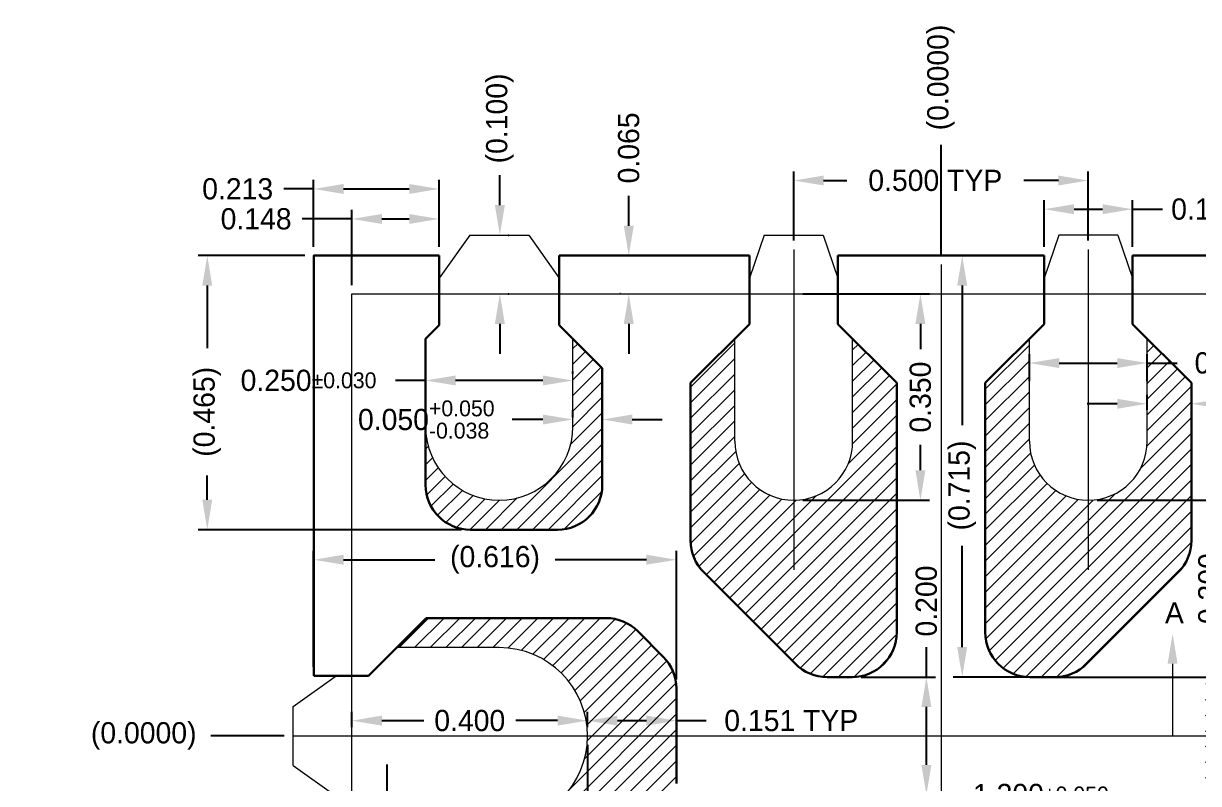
# Model space of a CAD drawing. Extents: x 397.8 to 410.5, y 211.6 to 220.6.
# Drawn here: x 407.398 to 409.393, y 217.519 to 218.809 of the extents above; entities that cross this region are included whole.
import ezdxf

# ---------------------------------------------------------------- set-up
doc = ezdxf.new("R2010")
doc.units = 0
doc.header["$LTSCALE"] = 3
doc.header["$MEASUREMENT"] = 0
for name, pattern in [('CENTER', [2, 1.25, -0.25, 0.25, -0.25]), ('HIDDEN', [0.375, 0.25, -0.125]), ('PHANTOM', [2.5, 1.25, -0.25, 0.25, -0.25, 0.25, -0.25])]:
    doc.linetypes.add(name, pattern=pattern)
for name, color, linetype, lineweight in [('CLIN', 1, 'CENTER', 15), ('DIM', 4, 'Continuous', 13), ('HATCH', 8, 'Continuous', 5), ('HIDN', 6, 'HIDDEN', 15), ('OBJ2', 30, 'Continuous', 30), ('OBJ4', 7, 'Continuous', 30), ('PHANTOM', 5, 'PHANTOM', 15), ('SAW', 2, 'HIDDEN', 15), ('TEXT', 2, 'Continuous', 20)]:
    doc.layers.add(name, color=color, linetype=linetype, lineweight=lineweight)
doc.dimstyles.new('3DEC X 20', dxfattribs={"dimtxt": 0.0889, "dimasz": 0.127, "dimexe": 0.0381, "dimexo": 0.0381, "dimgap": 0.0381, "dimtad": 0, "dimdec": 3, "dimzin": 0, "dimdsep": 46, "dimtxsty": 'Standard', "dimcen": 0.09, "dimadec": 0, "dimazin": 0, "dimtfac": 1, "dimtdec": 3, "dimtofl": 0, "dimtmove": 0, "dimatfit": 3, "dimfxl": 1, "dimtolj": 1, "dimtzin": 0, "dimarcsym": 0})
doc.dimstyles.new('3DEC X 50', dxfattribs={"dimtxt": 0.036, "dimasz": 0.0508, "dimexe": 0.0152, "dimexo": 0.0152, "dimgap": 0.0152, "dimtad": 0, "dimdec": 3, "dimzin": 0, "dimdsep": 46, "dimtxsty": 'Standard', "dimcen": 0.09, "dimadec": 0, "dimazin": 0, "dimtfac": 1, "dimtdec": 3, "dimtofl": 0, "dimtmove": 0, "dimatfit": 3, "dimfxl": 1, "dimtolj": 1, "dimtzin": 0, "dimarcsym": 0})
pattern_1 = [(45, (-131.964278, 9.70986), (-0.01325825215, 0.01325825215), [])]

# ---------------------------------------------------------------- blocks, each defined once
blk = doc.blocks.new('*D20')
at = {"layer": 'Defpoints', "color": 0, "transparency": 16777216}
for p in [(313.9559, -64.6287), (313.9559, -64.8318), (313.9559, -65.6318)]:
    blk.add_point(p, dxfattribs=at)
at = {"layer": 'DIM', "color": 0, "lineweight": -2, "transparency": 16777216}
blk.add_line((313.9559, -64.8166), (313.9559, -64.6287), dxfattribs=at)
at = {"layer": 'DIM', "color": 0, "transparency": 16777216, "insert": (313.9559, -64.5145), "char_height": 0.036, "attachment_point": 5, "rotation": 90}
blk.add_mtext('\\A1;(0.0000)', dxfattribs=at)
blk = doc.blocks.new('*D19')
at = {"layer": 'Defpoints', "color": 0, "transparency": 16777216}
for p in [(312.7166, -65.6318), (312.8559, -65.6318), (313.9559, -65.6318)]:
    blk.add_point(p, dxfattribs=at)
at = {"layer": 'DIM', "color": 0, "lineweight": -2, "transparency": 16777216}
blk.add_line((312.8407, -65.6318), (312.7166, -65.6318), dxfattribs=at)
at = {"layer": 'DIM', "color": 0, "transparency": 16777216, "insert": (312.6024, -65.6318), "char_height": 0.036, "attachment_point": 5}
blk.add_mtext('\\A1;(0.0000)', dxfattribs=at)
blk = doc.blocks.new('*D22')
at = {"layer": 'Defpoints', "color": 0, "transparency": 16777216}
for p in [(314.2809, -64.738), (314.1309, -64.8168), (314.2809, -64.8168)]:
    blk.add_point(p, dxfattribs=at)
at = {"layer": 'DIM', "color": 0, "lineweight": -2, "transparency": 16777216}
for p, q in [((314.1309, -64.8016), (314.1309, -64.7228)), ((314.2809, -64.8016), (314.2809, -64.7228)), ((314.1817, -64.738), (314.2301, -64.738)), ((314.2809, -64.738), (314.3317, -64.738))]:
    blk.add_line(p, q, dxfattribs=at)
at = {"layer": 'DIM', "color": 0, "transparency": 16777216}
for points in [[(314.1817, -64.7295), (314.1817, -64.7464), (314.1309, -64.738)], [(314.2301, -64.7464), (314.2301, -64.7295), (314.2809, -64.738)]]:
    blk.add_solid(points, dxfattribs=at)
at = {"layer": 'DIM', "color": 0, "transparency": 16777216, "insert": (314.4069, -64.738), "char_height": 0.036, "attachment_point": 5}
blk.add_mtext('\\A1;0.150', dxfattribs=at)
blk = doc.blocks.new('*D23')
at = {"layer": 'Defpoints', "color": 0, "transparency": 16777216}
for p in [(314.2059, -64.6893), (313.7059, -64.8063), (314.2059, -64.8063)]:
    blk.add_point(p, dxfattribs=at)
at = {"layer": 'DIM', "color": 0, "lineweight": -2, "transparency": 16777216}
for p, q in [((313.7059, -64.7911), (313.7059, -64.6741)), ((314.2059, -64.7911), (314.2059, -64.6741)), ((313.7567, -64.6893), (313.796, -64.6893)), ((314.1551, -64.6893), (314.0964, -64.6893))]:
    blk.add_line(p, q, dxfattribs=at)
at = {"layer": 'DIM', "color": 0, "transparency": 16777216}
for points in [[(313.7567, -64.6809), (313.7567, -64.6978), (313.7059, -64.6893)], [(314.1551, -64.6978), (314.1551, -64.6809), (314.2059, -64.6893)]]:
    blk.add_solid(points, dxfattribs=at)
at = {"layer": 'DIM', "color": 0, "transparency": 16777216, "insert": (313.9462, -64.6893), "char_height": 0.036, "attachment_point": 5}
blk.add_mtext('\\A1;0.500 TYP', dxfattribs=at)
blk = doc.blocks.new('*D24')
at = {"layer": 'Defpoints', "color": 0, "transparency": 16777216}
for p in [(313.1039, -64.7036), (312.8909, -64.8168), (313.1039, -64.8168)]:
    blk.add_point(p, dxfattribs=at)
at = {"layer": 'DIM', "color": 0, "lineweight": -2, "transparency": 16777216}
for p, q in [((312.8909, -64.8016), (312.8909, -64.6884)), ((313.1039, -64.8016), (313.1039, -64.6884)), ((312.8909, -64.7036), (312.8401, -64.7036)), ((312.9417, -64.7036), (313.0531, -64.7036))]:
    blk.add_line(p, q, dxfattribs=at)
at = {"layer": 'DIM', "color": 0, "transparency": 16777216}
for points in [[(312.9417, -64.6952), (312.9417, -64.7121), (312.8909, -64.7036)], [(313.0531, -64.7121), (313.0531, -64.6952), (313.1039, -64.7036)]]:
    blk.add_solid(points, dxfattribs=at)
at = {"layer": 'DIM', "color": 0, "transparency": 16777216, "insert": (312.7619, -64.7036), "char_height": 0.036, "attachment_point": 5}
blk.add_mtext('\\A1;0.213', dxfattribs=at)
blk = doc.blocks.new('*D25')
at = {"layer": 'Defpoints', "color": 0, "transparency": 16777216}
for p in [(313.1039, -64.7545), (313.1039, -64.8168), (312.9559, -64.8818)]:
    blk.add_point(p, dxfattribs=at)
at = {"layer": 'DIM', "color": 0, "lineweight": -2, "transparency": 16777216}
for p, q in [((312.9559, -64.8666), (312.9559, -64.7393)), ((313.1039, -64.8016), (313.1039, -64.7393)), ((312.9559, -64.7545), (312.8714, -64.7545)), ((313.0067, -64.7545), (313.0531, -64.7545))]:
    blk.add_line(p, q, dxfattribs=at)
at = {"layer": 'DIM', "color": 0, "transparency": 16777216}
for points in [[(313.0067, -64.7461), (313.0067, -64.763), (312.9559, -64.7545)], [(313.0531, -64.763), (313.0531, -64.7461), (313.1039, -64.7545)]]:
    blk.add_solid(points, dxfattribs=at)
at = {"layer": 'DIM', "color": 0, "transparency": 16777216, "insert": (312.7932, -64.7545), "char_height": 0.036, "attachment_point": 5}
blk.add_mtext('\\A1;0.148', dxfattribs=at)
blk = doc.blocks.new('*D26')
at = {"layer": 'Defpoints', "color": 0, "transparency": 16777216}
for p in [(312.8909, -65.3328), (312.8909, -65.5298), (313.5067, -65.5512)]:
    blk.add_point(p, dxfattribs=at)
at = {"layer": 'DIM', "color": 0, "lineweight": -2, "transparency": 16777216}
for p, q in [((312.8909, -65.5146), (312.8909, -65.3176)), ((313.5067, -65.536), (313.5067, -65.3176)), ((312.9417, -65.3328), (313.0966, -65.3328)), ((313.4559, -65.3328), (313.301, -65.3328))]:
    blk.add_line(p, q, dxfattribs=at)
at = {"layer": 'DIM', "color": 0, "transparency": 16777216}
for points in [[(312.9417, -65.3243), (312.9417, -65.3412), (312.8909, -65.3328)], [(313.4559, -65.3412), (313.4559, -65.3243), (313.5067, -65.3328)]]:
    blk.add_solid(points, dxfattribs=at)
at = {"layer": 'DIM', "color": 0, "transparency": 16777216, "insert": (313.1988, -65.3328), "char_height": 0.036, "attachment_point": 5}
blk.add_mtext('\\A1;(0.616)', dxfattribs=at)
blk = doc.blocks.new('*D27')
at = {"layer": 'Defpoints', "color": 0, "transparency": 16777216}
for p in [(313.3309, -65.1068), (313.3809, -65.0948), (313.3809, -65.1068)]:
    blk.add_point(p, dxfattribs=at)
at = {"layer": 'DIM', "color": 0, "lineweight": -2, "transparency": 16777216}
for p, q in [((313.3309, -65.0916), (313.3309, -65.0796)), ((313.3809, -65.0916), (313.3809, -65.0796)), ((313.2801, -65.0948), (313.2278, -65.0948)), ((313.4317, -65.0948), (313.4825, -65.0948))]:
    blk.add_line(p, q, dxfattribs=at)
at = {"layer": 'DIM', "color": 0, "transparency": 16777216}
for points in [[(313.2801, -65.1033), (313.2801, -65.0864), (313.3309, -65.0948)], [(313.4317, -65.0864), (313.4317, -65.1033), (313.3809, -65.0948)]]:
    blk.add_solid(points, dxfattribs=at)
at = {"layer": 'DIM', "color": 0, "transparency": 16777216, "insert": (313.0821, -65.0948), "char_height": 0.036, "attachment_point": 5}
blk.add_mtext('\\A1;0.050{\\H0.027000;\\S+0.050^ -0.038;}', dxfattribs=at)
blk = doc.blocks.new('*D28')
at = {"layer": 'Defpoints', "color": 0, "transparency": 16777216}
for p in [(313.3559, -65.6058), (312.9559, -65.6318), (313.3559, -65.6318)]:
    blk.add_point(p, dxfattribs=at)
at = {"layer": 'DIM', "color": 0, "lineweight": -2, "transparency": 16777216}
for p, q in [((312.9559, -65.6166), (312.9559, -65.5906)), ((313.0067, -65.6058), (313.0777, -65.6058)), ((313.3051, -65.6058), (313.2341, -65.6058)), ((313.3559, -65.6166), (313.3559, -65.5906))]:
    blk.add_line(p, q, dxfattribs=at)
at = {"layer": 'DIM', "color": 0, "transparency": 16777216}
for points in [[(313.0067, -65.5973), (313.0067, -65.6142), (312.9559, -65.6058)], [(313.3051, -65.6142), (313.3051, -65.5973), (313.3559, -65.6058)]]:
    blk.add_solid(points, dxfattribs=at)
at = {"layer": 'DIM', "color": 0, "transparency": 16777216, "insert": (313.1559, -65.6058), "char_height": 0.036, "attachment_point": 5}
blk.add_mtext('\\A1;0.400', dxfattribs=at)
blk = doc.blocks.new('*D29')
at = {"layer": 'Defpoints', "color": 0, "transparency": 16777216}
for p in [(314.3059, -64.999), (314.1059, -65.0448), (314.3059, -65.0448)]:
    blk.add_point(p, dxfattribs=at)
at = {"layer": 'DIM', "color": 0, "lineweight": -2, "transparency": 16777216}
for p, q in [((314.1059, -65.0296), (314.1059, -64.9838)), ((314.3059, -65.0296), (314.3059, -64.9838)), ((314.1567, -64.999), (314.2551, -64.999)), ((314.3059, -64.999), (314.3567, -64.999))]:
    blk.add_line(p, q, dxfattribs=at)
at = {"layer": 'DIM', "color": 0, "transparency": 16777216}
for points in [[(314.1567, -64.9906), (314.1567, -65.0075), (314.1059, -64.999)], [(314.2551, -65.0075), (314.2551, -64.9906), (314.3059, -64.999)]]:
    blk.add_solid(points, dxfattribs=at)
at = {"layer": 'DIM', "color": 0, "transparency": 16777216, "insert": (314.5017, -64.999), "char_height": 0.036, "attachment_point": 5}
blk.add_mtext('\\A1;0.200{\\H0.027000;%%p0.030}', dxfattribs=at)
blk = doc.blocks.new('*D30')
at = {"layer": 'Defpoints', "color": 0, "transparency": 16777216}
for p in [(313.0809, -65.0286), (313.0809, -65.0323), (313.3309, -65.0323)]:
    blk.add_point(p, dxfattribs=at)
at = {"layer": 'DIM', "color": 0, "lineweight": -2, "transparency": 16777216}
for p, q in [((313.0809, -65.0171), (313.0809, -65.0134)), ((313.3309, -65.0171), (313.3309, -65.0134)), ((313.0809, -65.0286), (313.0301, -65.0286)), ((313.2801, -65.0286), (313.1317, -65.0286))]:
    blk.add_line(p, q, dxfattribs=at)
at = {"layer": 'DIM', "color": 0, "transparency": 16777216}
for points in [[(313.1317, -65.0201), (313.1317, -65.037), (313.0809, -65.0286)], [(313.2801, -65.037), (313.2801, -65.0201), (313.3309, -65.0286)]]:
    blk.add_solid(points, dxfattribs=at)
at = {"layer": 'DIM', "color": 0, "transparency": 16777216, "insert": (312.8822, -65.0286), "char_height": 0.036, "attachment_point": 5}
blk.add_mtext('\\A1;0.250{\\H0.027000;%%p0.030}', dxfattribs=at)
blk = doc.blocks.new('*D31')
at = {"layer": 'Defpoints', "color": 0, "transparency": 16777216}
for p in [(314.3809, -65.0681), (314.3059, -65.0934), (314.3809, -65.0934)]:
    blk.add_point(p, dxfattribs=at)
at = {"layer": 'DIM', "color": 0, "lineweight": -2, "transparency": 16777216}
for p, q in [((314.3059, -65.0782), (314.3059, -65.0529)), ((314.3809, -65.0782), (314.3809, -65.0529)), ((314.2551, -65.0681), (314.2043, -65.0681)), ((314.4317, -65.0681), (314.4825, -65.0681))]:
    blk.add_line(p, q, dxfattribs=at)
at = {"layer": 'DIM', "color": 0, "transparency": 16777216}
for points in [[(314.2551, -65.0766), (314.2551, -65.0597), (314.3059, -65.0681)], [(314.4317, -65.0597), (314.4317, -65.0766), (314.3809, -65.0681)]]:
    blk.add_solid(points, dxfattribs=at)
at = {"layer": 'DIM', "color": 0, "transparency": 16777216, "insert": (314.6357, -65.0681), "char_height": 0.036, "attachment_point": 5}
blk.add_mtext('\\A1;0.075 TYP', dxfattribs=at)
blk = doc.blocks.new('*D58')
at = {"layer": 'Defpoints', "color": 0, "transparency": 16777216}
for p in [(313.0319, -65.7818), (313.0155, -65.8318), (313.0819, -65.8318)]:
    blk.add_point(p, dxfattribs=at)
at = {"layer": 'DIM', "color": 0, "lineweight": -2, "transparency": 16777216}
for p, q in [((313.0155, -65.731), (313.0155, -65.6802)), ((313.0167, -65.7818), (313.0003, -65.7818)), ((313.0667, -65.8318), (313.0003, -65.8318)), ((313.0155, -65.8826), (313.0155, -65.9349))]:
    blk.add_line(p, q, dxfattribs=at)
at = {"layer": 'DIM', "color": 0, "transparency": 16777216}
for points in [[(313.0071, -65.731), (313.024, -65.731), (313.0155, -65.7818)], [(313.024, -65.8826), (313.0071, -65.8826), (313.0155, -65.8318)]]:
    blk.add_solid(points, dxfattribs=at)
at = {"layer": 'DIM', "color": 0, "transparency": 16777216, "insert": (313.0155, -66.0806), "char_height": 0.036, "attachment_point": 5, "rotation": 90}
blk.add_mtext('\\A1;0.050{\\H0.027000;\\S+0.050^ -0.038;}', dxfattribs=at)
blk = doc.blocks.new('*D32')
at = {"layer": 'Defpoints', "color": 0, "transparency": 16777216}
for p in [(313.4258, -64.8168), (313.427, -64.8168), (313.427, -64.8818)]:
    blk.add_point(p, dxfattribs=at)
at = {"layer": 'DIM', "color": 0, "lineweight": -2, "transparency": 16777216}
for p, q in [((313.4258, -64.766), (313.4258, -64.7152)), ((313.4118, -64.8168), (313.4106, -64.8168)), ((313.4118, -64.8818), (313.4106, -64.8818)), ((313.4258, -64.9326), (313.4258, -64.9834))]:
    blk.add_line(p, q, dxfattribs=at)
at = {"layer": 'DIM', "color": 0, "transparency": 16777216}
for points in [[(313.4174, -64.766), (313.4343, -64.766), (313.4258, -64.8168)], [(313.4343, -64.9326), (313.4174, -64.9326), (313.4258, -64.8818)]]:
    blk.add_solid(points, dxfattribs=at)
at = {"layer": 'DIM', "color": 0, "transparency": 16777216, "insert": (313.4258, -64.634), "char_height": 0.036, "attachment_point": 5, "rotation": 90}
blk.add_mtext('\\A1;0.065', dxfattribs=at)
blk = doc.blocks.new('*D33')
at = {"layer": 'Defpoints', "color": 0, "transparency": 16777216}
for p in [(313.2059, -64.7818), (313.2059, -64.8818), (313.207, -64.8818)]:
    blk.add_point(p, dxfattribs=at)
at = {"layer": 'DIM', "color": 0, "lineweight": -2, "transparency": 16777216}
for p, q in [((313.207, -64.731), (313.207, -64.6802)), ((313.2211, -64.7818), (313.2222, -64.7818)), ((313.2211, -64.8818), (313.2222, -64.8818)), ((313.207, -64.9326), (313.207, -64.9834))]:
    blk.add_line(p, q, dxfattribs=at)
at = {"layer": 'DIM', "color": 0, "transparency": 16777216}
for points in [[(313.1985, -64.731), (313.2155, -64.731), (313.207, -64.7818)], [(313.2155, -64.9326), (313.1985, -64.9326), (313.207, -64.8818)]]:
    blk.add_solid(points, dxfattribs=at)
at = {"layer": 'DIM', "color": 0, "transparency": 16777216, "insert": (313.207, -64.584), "char_height": 0.036, "attachment_point": 5, "rotation": 90}
blk.add_mtext('\\A1;(0.100)', dxfattribs=at)
blk = doc.blocks.new('*D46')
at = {"layer": 'Defpoints', "color": 0, "transparency": 16777216}
for p in [(313.9919, -64.8168), (314.1309, -64.8168), (314.1282, -65.5318)]:
    blk.add_point(p, dxfattribs=at)
at = {"layer": 'DIM', "color": 0, "lineweight": -2, "transparency": 16777216}
for p, q in [((314.1157, -64.8168), (313.9767, -64.8168)), ((313.9919, -64.8676), (313.9919, -65.1046)), ((313.9919, -65.481), (313.9919, -65.309)), ((314.113, -65.5318), (313.9767, -65.5318))]:
    blk.add_line(p, q, dxfattribs=at)
at = {"layer": 'DIM', "color": 0, "transparency": 16777216}
for points in [[(314.0004, -64.8676), (313.9834, -64.8676), (313.9919, -64.8168)], [(313.9834, -65.481), (314.0004, -65.481), (313.9919, -65.5318)]]:
    blk.add_solid(points, dxfattribs=at)
at = {"layer": 'DIM', "color": 0, "transparency": 16777216, "insert": (313.9919, -65.2068), "char_height": 0.036, "attachment_point": 5, "rotation": 90}
blk.add_mtext('\\A1;(0.715)', dxfattribs=at)
blk = doc.blocks.new('*D34')
at = {"layer": 'Defpoints', "color": 0, "transparency": 16777216}
for p in [(312.7103, -64.8168), (312.8909, -64.8168), (313.1569, -65.2818)]:
    blk.add_point(p, dxfattribs=at)
at = {"layer": 'DIM', "color": 0, "lineweight": -2, "transparency": 16777216}
for p, q in [((312.8757, -64.8168), (312.6951, -64.8168)), ((312.7103, -64.8676), (312.7103, -64.9736)), ((312.7103, -65.231), (312.7103, -65.19)), ((313.1417, -65.2818), (312.6951, -65.2818))]:
    blk.add_line(p, q, dxfattribs=at)
at = {"layer": 'DIM', "color": 0, "transparency": 16777216}
for points in [[(312.7187, -64.8676), (312.7018, -64.8676), (312.7103, -64.8168)], [(312.7018, -65.231), (312.7187, -65.231), (312.7103, -65.2818)]]:
    blk.add_solid(points, dxfattribs=at)
at = {"layer": 'DIM', "color": 0, "transparency": 16777216, "insert": (312.7103, -65.0818), "char_height": 0.036, "attachment_point": 5, "rotation": 90}
blk.add_mtext('\\A1;(0.465)', dxfattribs=at)
blk = doc.blocks.new('*D65')
at = {"layer": 'Defpoints', "color": 0, "transparency": 16777216}
for p in [(313.3559, -65.6318), (314.5559, -65.6318), (314.5559, -65.7613)]:
    blk.add_point(p, dxfattribs=at)
at = {"layer": 'DIM', "color": 0, "lineweight": -2, "transparency": 16777216}
for p, q in [((313.3559, -65.647), (313.3559, -65.7765)), ((314.5559, -65.647), (314.5559, -65.7765)), ((313.4067, -65.7613), (313.8222, -65.7613)), ((314.5051, -65.7613), (314.4286, -65.7613))]:
    blk.add_line(p, q, dxfattribs=at)
at = {"layer": 'DIM', "color": 0, "transparency": 16777216}
for points in [[(313.4067, -65.7528), (313.4067, -65.7698), (313.3559, -65.7613)], [(314.5051, -65.7698), (314.5051, -65.7528), (314.5559, -65.7613)]]:
    blk.add_solid(points, dxfattribs=at)
at = {"layer": 'DIM', "color": 0, "transparency": 16777216, "insert": (314.1254, -65.7613), "char_height": 0.036, "attachment_point": 5}
blk.add_mtext('\\A1;1.200{\\H0.027000;%%p0.050} \\PEXP LD TIP TO TIP', dxfattribs=at)
blk = doc.blocks.new('*D35')
at = {"layer": 'Defpoints', "color": 0, "transparency": 16777216}
for p in [(314.2059, -65.2318), (314.1282, -65.5318), (314.4405, -65.5318)]:
    blk.add_point(p, dxfattribs=at)
at = {"layer": 'DIM', "color": 0, "lineweight": -2, "transparency": 16777216}
for p, q in [((314.2211, -65.2318), (314.4557, -65.2318)), ((314.4405, -65.2826), (314.4405, -65.3036)), ((314.4405, -65.481), (314.4405, -65.46)), ((314.1434, -65.5318), (314.4557, -65.5318))]:
    blk.add_line(p, q, dxfattribs=at)
at = {"layer": 'DIM', "color": 0, "transparency": 16777216}
for points in [[(314.4489, -65.2826), (314.432, -65.2826), (314.4405, -65.2318)], [(314.432, -65.481), (314.4489, -65.481), (314.4405, -65.5318)]]:
    blk.add_solid(points, dxfattribs=at)
at = {"layer": 'DIM', "color": 0, "transparency": 16777216, "insert": (314.4405, -65.3818), "char_height": 0.036, "attachment_point": 5, "rotation": 90}
blk.add_mtext('\\A1;0.300 \\PTYP', dxfattribs=at)
blk = doc.blocks.new('*D36')
at = {"layer": 'Defpoints', "color": 0, "transparency": 16777216}
for p in [(313.8049, -65.5318), (313.9311, -65.5318), (313.8049, -65.7318)]:
    blk.add_point(p, dxfattribs=at)
at = {"layer": 'DIM', "color": 0, "lineweight": -2, "transparency": 16777216}
for p, q in [((313.9311, -65.5318), (313.9311, -65.481)), ((313.8201, -65.5318), (313.9463, -65.5318)), ((313.9311, -65.681), (313.9311, -65.5826)), ((313.8201, -65.7318), (313.9463, -65.7318))]:
    blk.add_line(p, q, dxfattribs=at)
at = {"layer": 'DIM', "color": 0, "transparency": 16777216}
for points in [[(313.9396, -65.5826), (313.9227, -65.5826), (313.9311, -65.5318)], [(313.9227, -65.681), (313.9396, -65.681), (313.9311, -65.7318)]]:
    blk.add_solid(points, dxfattribs=at)
at = {"layer": 'DIM', "color": 0, "transparency": 16777216, "insert": (313.9311, -65.4028), "char_height": 0.036, "attachment_point": 5, "rotation": 90}
blk.add_mtext('\\A1;0.200', dxfattribs=at)
blk = doc.blocks.new('*D45')
at = {"layer": 'Defpoints', "color": 0, "transparency": 16777216}
for p in [(313.9559, -65.6318), (312.7638, -66.5318), (312.869, -66.5318)]:
    blk.add_point(p, dxfattribs=at)
at = {"layer": 'DIM', "color": 0, "lineweight": -2, "transparency": 16777216}
blk.add_line((312.8309, -66.5318), (312.7638, -66.5318), dxfattribs=at)
at = {"layer": 'DIM', "color": 0, "transparency": 16777216, "insert": (312.5577, -66.5318), "char_height": 0.036, "attachment_point": 5}
blk.add_mtext('\\A1;CL OF\\PCONNECTING\\PBAR', dxfattribs=at)
blk = doc.blocks.new('*D59')
at = {"layer": 'Defpoints', "color": 0, "transparency": 16777216}
for p in [(313.7059, -64.8818), (313.9209, -64.8818), (313.7059, -65.2318)]:
    blk.add_point(p, dxfattribs=at)
at = {"layer": 'DIM', "color": 0, "lineweight": -2, "transparency": 16777216}
for p, q in [((313.7211, -64.8818), (313.9361, -64.8818)), ((313.9209, -64.9326), (313.9209, -64.9756)), ((313.9209, -65.181), (313.9209, -65.138)), ((313.7211, -65.2318), (313.9361, -65.2318))]:
    blk.add_line(p, q, dxfattribs=at)
at = {"layer": 'DIM', "color": 0, "transparency": 16777216}
for points in [[(313.9294, -64.9326), (313.9124, -64.9326), (313.9209, -64.8818)], [(313.9124, -65.181), (313.9294, -65.181), (313.9209, -65.2318)]]:
    blk.add_solid(points, dxfattribs=at)
at = {"layer": 'DIM', "color": 0, "transparency": 16777216, "insert": (313.9209, -65.0568), "char_height": 0.036, "attachment_point": 5, "rotation": 90}
blk.add_mtext('\\A1;0.350', dxfattribs=at)
blk = doc.blocks.new('*D66')
at = {"layer": 'Defpoints', "color": 0, "transparency": 16777216}
for p in [(313.5067, -65.6058), (313.3559, -65.6318), (313.5067, -65.6318)]:
    blk.add_point(p, dxfattribs=at)
at = {"layer": 'DIM', "color": 0, "lineweight": -2, "transparency": 16777216}
for p, q in [((313.3559, -65.6166), (313.3559, -65.5906)), ((313.4067, -65.6058), (313.4559, -65.6058)), ((313.5067, -65.6166), (313.5067, -65.5906)), ((313.5067, -65.6058), (313.5575, -65.6058))]:
    blk.add_line(p, q, dxfattribs=at)
at = {"layer": 'DIM', "color": 0, "transparency": 16777216}
for points in [[(313.4067, -65.5973), (313.4067, -65.6142), (313.3559, -65.6058)], [(313.4559, -65.6142), (313.4559, -65.5973), (313.5067, -65.6058)]]:
    blk.add_solid(points, dxfattribs=at)
at = {"layer": 'DIM', "color": 0, "transparency": 16777216, "insert": (313.7017, -65.6058), "char_height": 0.036, "attachment_point": 5}
blk.add_mtext('\\A1;0.151 TYP', dxfattribs=at)

msp = doc.modelspace()

# ---------------------------------------------------------------- hatches: boundary and pattern name
at = {"layer": 'HATCH'}
h = msp.add_hatch(dxfattribs=at)
h.set_pattern_fill('ANSI31', color=256, scale=0.15, style=0)
h.set_pattern_definition(pattern_1)
h.paths.add_polyline_path([(409.83095, 217.0749), (409.83095, 217.1739, 0.4142136), (409.75495, 217.2499), (409.60695, 217.2499, 0.4142136), (409.53095, 217.1739), (409.53095, 216.9759), (409.58095, 216.9259), (409.58095, 217.0749, -1)])
h.paths.add_polyline_path([(408.30495, 217.2499), (408.15695, 217.2499, 0.4142136), (408.08095, 217.1739), (408.08095, 217.0899), (408.19095, 217.1999), (408.25495, 217.1999, -0.4142136), (408.33095, 217.1239), (408.33095, 216.9259), (408.38095, 216.9759), (408.38095, 217.1739, 0.4142136)])
h.paths.add_polyline_path([(408.38095, 218.0259), (408.38095, 218.2239), (408.33095, 218.2739), (408.33095, 218.1249, -1), (408.08095, 218.1249), (408.08095, 218.0259, 0.4142136), (408.15695, 217.9499), (408.30495, 217.9499, 0.4142136)])
h.paths.add_polyline_path([(409.83095, 218.0259), (409.83095, 218.1249, -1), (409.58095, 218.1249), (409.58095, 218.2739), (409.53095, 218.2239), (409.53095, 218.0259, 0.4142136), (409.60695, 217.9499), (409.75495, 217.9499, 0.4142136)])
h = msp.add_hatch(dxfattribs=at)
h.set_pattern_fill('ANSI31', color=256, scale=0.15, style=0)
h.set_pattern_definition(pattern_1)
h.paths.add_polyline_path([(408.88095, 218.1989), (408.80595, 218.2739), (408.80595, 218.0999, -1), (408.60595, 218.0999), (408.60595, 218.2739), (408.53095, 218.1989), (408.53095, 217.93138, 0.1989124), (408.55321, 217.87764), (408.70869, 217.72216, 0.1989124), (408.76243, 217.6999), (408.80495, 217.6999, 0.4142136), (408.88095, 217.7759)])
h.paths.add_polyline_path([(409.35869, 217.87764, 0.1989124), (409.38095, 217.93138), (409.38095, 218.1989), (409.30595, 218.2739), (409.30595, 218.0999, -1), (409.10595, 218.0999), (409.10595, 218.2739), (409.03095, 218.1989), (409.03095, 217.7759, 0.4142136), (409.10695, 217.6999), (409.14947, 217.6999, 0.1989124), (409.20321, 217.72216)])
h.paths.add_polyline_path([(408.88095, 217.4239, 0.4142136), (408.80495, 217.4999), (408.76243, 217.4999, 0.1989124), (408.70869, 217.47764), (408.55321, 217.32216, 0.1989124), (408.53095, 217.26842), (408.53095, 217.0009), (408.60595, 216.9259), (408.60595, 217.0999, -1), (408.80595, 217.0999), (408.80595, 216.9259), (408.88095, 217.0009)])
h.paths.add_polyline_path([(409.20321, 217.47764, 0.1989124), (409.14947, 217.4999), (409.10695, 217.4999, 0.4142136), (409.03095, 217.4239), (409.03095, 217.0009), (409.10595, 216.9259), (409.10595, 217.0999, -1), (409.30595, 217.0999), (409.30595, 216.9259), (409.38095, 217.0009), (409.38095, 217.26842, 0.1989124), (409.35869, 217.32216)])
h = msp.add_hatch(dxfattribs=at)
h.set_pattern_fill('ANSI31', color=256, scale=0.15, style=0)
h.set_pattern_definition(pattern_1)
h.paths.add_polyline_path([(408.50672, 217.68052, 0.1989124), (408.48446, 217.73426), (408.44108, 217.77764, 0.1989124), (408.38734, 217.7999), (408.08195, 217.7999), (408.03195, 217.7499), (408.20595, 217.7499, -0.4142136), (408.35595, 217.5999), (408.50672, 217.5999)])
h.paths.add_polyline_path([(408.50672, 217.51928), (408.50672, 217.5999), (408.35595, 217.5999, -0.4142136), (408.20595, 217.4499), (408.03195, 217.4499), (408.08195, 217.3999), (408.38734, 217.3999, 0.1989124), (408.44108, 217.42216), (408.48446, 217.46554, 0.1989124)])
h.paths.add_polyline_path([(409.70595, 217.7499), (409.87995, 217.7499), (409.82995, 217.7999), (409.52456, 217.7999, 0.1989124), (409.47082, 217.77764), (409.42744, 217.73426, 0.1989124), (409.40518, 217.68052), (409.40518, 217.5999), (409.55595, 217.5999, -0.4142136)])
h.paths.add_polyline_path([(409.55595, 217.5999), (409.40518, 217.5999), (409.40518, 217.51928, 0.1989124), (409.42744, 217.46554), (409.47082, 217.42216, 0.1989124), (409.52456, 217.3999), (409.82995, 217.3999), (409.87995, 217.4499), (409.70595, 217.4499, -0.4142136)])

# ---------------------------------------------------------------- linework, layer by layer
at = {"layer": 'CLIN'}
for p, q in [((408.70595, 218.42535), (408.70595, 217.88171)), ((409.20595, 218.42535), (409.20595, 217.88171)), ((408.95595, 218.3999), (408.95595, 216.8999)), ((408.95595, 218.3499), (408.95595, 216.8499)), ((407.85595, 217.5999), (410.05595, 217.5999)), ((407.95595, 217.5999), (409.95595, 217.5999))]:
    msp.add_line(p, q, dxfattribs=at)
at = {"layer": 'HIDN'}
for p, q in [((408.33095, 218.1249), (408.33095, 218.2739)), ((408.60595, 218.0999), (408.60595, 218.2739)), ((408.80595, 218.0999), (408.80595, 218.2739)), ((409.10595, 218.0999), (409.10595, 218.2739)), ((409.30595, 218.0999), (409.30595, 218.2739)), ((408.20595, 217.7499), (408.03195, 217.7499))]:
    msp.add_line(p, q, dxfattribs=at)
for centre, radius, start, end in [((408.20595, 218.1249), 0.125, 180, 0), ((408.70595, 218.0999), 0.1, 180, 0), ((409.20595, 218.0999), 0.1, 180, 0), ((408.20595, 217.5999), 0.15, 270, 90)]:
    msp.add_arc(centre, radius, start, end, dxfattribs=at)
at = {"layer": 'OBJ2'}
for p, q in [((408.10395, 218.2969), (408.10395, 218.3499)), ((408.30795, 218.2969), (408.30795, 218.3499)), ((408.63095, 218.2989), (408.63095, 218.3499)), ((408.78095, 218.2989), (408.78095, 218.3499)), ((409.13095, 218.2989), (409.13095, 218.3499)), ((409.28095, 218.2989), (409.28095, 218.3499)), ((408.10395, 218.2969), (408.08095, 218.2739)), ((408.38095, 218.2239), (408.30795, 218.2969)), ((408.53095, 218.1989), (408.63095, 218.2989)), ((408.78095, 218.2989), (408.88095, 218.1989)), ((409.13095, 218.2989), (409.03095, 218.1989)), ((409.38095, 218.1989), (409.28095, 218.2989)), ((408.08095, 218.0259), (408.08095, 218.2739)), ((408.38095, 218.0259), (408.38095, 218.2239)), ((408.53095, 217.93138), (408.53095, 218.1989)), ((408.88095, 217.7759), (408.88095, 218.1989)), ((409.03095, 217.7759), (409.03095, 218.1989)), ((409.38095, 217.93138), (409.38095, 218.1989)), ((408.15695, 217.9499), (408.30495, 217.9499)), ((408.70869, 217.72216), (408.55321, 217.87764)), ((409.20321, 217.72216), (409.35869, 217.87764)), ((407.98395, 217.7019), (408.08195, 217.7999)), ((408.38734, 217.7999), (408.08195, 217.7999)), ((408.48446, 217.73426), (408.44108, 217.77764)), ((407.98395, 217.7019), (407.95595, 217.7019)), ((408.80495, 217.6999), (408.76243, 217.6999)), ((409.10695, 217.6999), (409.14947, 217.6999)), ((408.50672, 217.68052), (408.50672, 217.51928))]:
    msp.add_line(p, q, dxfattribs=at)
for centre, start, end in [((408.15695, 218.0259), 180, 270), ((408.30495, 218.0259), 270, 0), ((408.60695, 217.93138), 180, 225), ((409.30495, 217.93138), 315, 0), ((408.38734, 217.7239), 45, 90), ((408.80495, 217.7759), 270, 0), ((409.10695, 217.7759), 180, 270), ((408.43072, 217.68052), 0, 45), ((408.76243, 217.7759), 225, 270), ((409.14947, 217.7759), 270, 315)]:
    msp.add_arc(centre, 0.076, start, end, dxfattribs=at)
at = {"layer": 'OBJ4'}
for p, q in [((408.10395, 218.3499), (408.10395, 218.4149)), ((408.30795, 218.3499), (408.30795, 218.4149)), ((408.63095, 218.3499), (408.63095, 218.4149)), ((408.78095, 218.3499), (408.78095, 218.4149)), ((409.13095, 218.3499), (409.13095, 218.4149)), ((409.28095, 218.3499), (409.28095, 218.4149)), ((407.95595, 217.7019), (407.89095, 217.7019))]:
    msp.add_line(p, q, dxfattribs=at)
for points in [[(407.89095, 217.7019), (407.89095, 218.4149), (408.10395, 218.4149)], [(408.30795, 218.4149), (408.63095, 218.4149)], [(408.78095, 218.4149), (409.13095, 218.4149)], [(409.28095, 218.4149), (409.60395, 218.4149)]]:
    msp.add_lwpolyline(points, dxfattribs=at)
at = {"layer": 'PHANTOM'}
msp.add_lwpolyline([(407.95595, 218.3499), (409.95595, 218.3499), (409.95595, 216.8499), (407.95595, 216.8499)], close=True, dxfattribs=at)
at = {"layer": 'SAW'}
for p, q in [((408.15595, 218.4499), (408.10395, 218.3769)), ((408.15595, 218.4499), (408.25595, 218.4499)), ((408.15595, 218.4499), (408.25595, 218.4499)), ((408.25595, 218.4499), (408.30795, 218.3769)), ((408.65595, 218.4499), (408.63095, 218.3769)), ((408.65595, 218.4499), (408.63095, 218.3769)), ((408.65595, 218.4499), (408.75595, 218.4499)), ((408.65595, 218.4499), (408.75595, 218.4499)), ((408.75595, 218.4499), (408.78095, 218.3769)), ((408.75595, 218.4499), (408.78095, 218.3769)), ((409.15595, 218.4499), (409.13095, 218.3769)), ((409.15595, 218.4499), (409.13095, 218.3769)), ((409.25595, 218.4499), (409.15595, 218.4499)), ((409.25595, 218.4499), (409.15595, 218.4499)), ((409.25595, 218.4499), (409.28095, 218.3769)), ((407.85595, 217.6499), (407.92895, 217.7019)), ((407.85595, 217.5499), (407.85595, 217.6499)), ((407.85595, 217.5499), (407.85595, 217.6499)), ((407.85595, 217.5499), (407.92895, 217.4979))]:
    msp.add_line(p, q, dxfattribs=at)
at = {"layer": 'TEXT'}
msp.add_lwpolyline([(409.34911, 217.72251), (409.34911, 217.5999), (410.11622, 217.5999), (410.11622, 217.72251)], dxfattribs=at)
msp.add_solid([(409.34065, 217.72251), (409.34911, 217.77331), (409.35758, 217.72251)], dxfattribs=at)

# ---------------------------------------------------------------- texts
msp.add_text('A', height=0.036, dxfattribs=at).set_placement((409.33608, 217.79078))

# ---------------------------------------------------------------- dimensions: what is measured, and where the dimension line sits
at = {"layer": 'DIM'}
for feature_location, offset, dtype, origin, text, dimstyle, override, picture, middle, set_off in [((408.9559511023, 218.3999002926), (0, 0.2031044116), 1, (408.9559511023, 217.5999002926), '(<>)', '3DEC X 50', {"dimdec": 4}, '*D20', (408.9559511023, 218.7172047042), (95.000031822, 283.2316884741)), ((407.8559511023, 217.5999002926), (-0.1393585701, 0), 0, (408.9559511023, 217.5999002926), '(<>)', '3DEC X 50', {"dimdec": 4}, '*D19', (407.6023925321, 217.5999002926), (95.000031822, 283.2316884741)), ((407.86906, 216.6999), (-0.10525, 0), 0, (408.95595, 217.5999), 'CL OF\\PCONNECTING\\PBAR', '3DEC X 20', {"dimtxt": 0.036}, '*D45', (407.5577, 216.6999), (95.00003, 283.23169))]:
    dim = msp.add_ordinate_dim(feature_location=feature_location, offset=offset, dtype=dtype, origin=origin, text=text, dimstyle=dimstyle, override=override, dxfattribs=at)
    dim.commit()
    dim.dimension.update_dxf_attribs({"geometry": picture, "text_midpoint": middle, "insert": set_off})
for base, p1, p2, text, picture, middle in [((408.20702, 218.3499), (408.20595, 218.4499), (408.20595, 218.3499), '(<>)', '*D33', (408.20702, 218.6477)), ((407.71029, 218.4149), (408.15695, 217.9499), (407.89095, 218.4149), '(<>)', '*D34', (407.71029, 218.1499)), ((408.99194, 218.4149), (409.12821, 217.6999), (409.13095, 218.4149), '(<>)', '*D46', (408.99194, 218.0249)), ((409.44051, 217.6999), (409.20595, 217.9999), (409.12821, 217.6999), '<> \\PTYP', '*D35', (409.44051, 217.8499))]:
    dim = msp.add_linear_dim(base=base, p1=p1, p2=p2, angle=90, text=text, dimstyle='3DEC X 50', dxfattribs=at)
    dim.commit()
    dim.dimension.update_dxf_attribs({"geometry": picture, "text_midpoint": middle, "dimtype": 128, "insert": (95.00003, 283.23169)})
dim = msp.add_linear_dim(base=(408.42586, 218.4149), p1=(408.42701, 218.3499), p2=(408.42701, 218.4149), angle=90, dimstyle='3DEC X 50', dxfattribs=at)
dim.commit()
dim.dimension.update_dxf_attribs({"geometry": '*D32', "text_midpoint": (408.42586, 218.5977), "insert": (95.00003, 283.23169)})
for base, p1, p2, picture, middle in [((409.20595, 218.54234), (408.70595, 218.42535), (409.20595, 218.42535), '*D23', (408.94626, 218.54234)), ((409.38095, 218.16356), (409.30595, 218.13831), (409.38095, 218.13831), '*D31', (409.63575, 218.16356)), ((408.50672, 217.62591), (408.35595, 217.5999), (408.50672, 217.5999), '*D66', (408.70172, 217.62591))]:
    dim = msp.add_linear_dim(base=base, p1=p1, p2=p2, text='<> TYP', dimstyle='3DEC X 50', dxfattribs=at)
    dim.commit()
    dim.dimension.update_dxf_attribs({"geometry": picture, "text_midpoint": middle, "dimtype": 128, "insert": (95.00003, 283.23169)})
for base, p1, p2, picture, middle in [((408.10395, 218.52804), (407.89095, 218.4149), (408.10395, 218.4149), '*D24', (407.76195, 218.52804)), ((408.10395, 218.47717), (407.95595, 218.3499), (408.10395, 218.4149), '*D25', (407.79322, 218.47717)), ((408.35595, 217.62592), (407.95595, 217.5999), (408.35595, 217.5999), '*D28', (408.15595, 217.62592))]:
    dim = msp.add_linear_dim(base=base, p1=p1, p2=p2, dimstyle='3DEC X 50', dxfattribs=at)
    dim.commit()
    dim.dimension.update_dxf_attribs({"geometry": picture, "text_midpoint": middle, "dimtype": 128, "insert": (95.00003, 283.23169)})
dim = msp.add_linear_dim(base=(409.28095, 218.49372), p1=(409.13095, 218.4149), p2=(409.28095, 218.4149), dimstyle='3DEC X 50', dxfattribs=at)
dim.commit()
dim.dimension.update_dxf_attribs({"geometry": '*D22', "text_midpoint": (409.40695, 218.49372), "insert": (95.00003, 283.23169)})
for base, p1, p2, picture, middle in [((408.92093, 218.3499), (408.70595, 217.9999), (408.70595, 218.3499), '*D59', (408.92093, 218.1749)), ((408.93116, 217.6999), (408.80495, 217.4999), (408.80495, 217.6999), '*D36', (408.93116, 217.8289))]:
    dim = msp.add_linear_dim(base=base, p1=p1, p2=p2, angle=90, dimstyle='3DEC X 50', dxfattribs=at)
    dim.commit()
    dim.dimension.update_dxf_attribs({"geometry": picture, "text_midpoint": middle, "dimtype": 128, "insert": (95.00003, 283.23169)})
for base, p1, p2, override, picture, middle in [((409.30595, 218.23265), (409.10595, 218.1869), (409.30595, 218.1869), {"dimgap": 0.0152, "dimtol": 1, "dimlim": 0, "dimtp": 0.03, "dimtm": 0.03, "dimtfac": 0.75}, '*D29', (409.5017, 218.23265)), ((408.38095, 218.13686), (408.33095, 218.1249), (408.38095, 218.1249), {"dimgap": 0.0152, "dimtol": 1, "dimlim": 0, "dimtp": 0.05, "dimtm": 0.038, "dimtfac": 0.75}, '*D27', (408.08215, 218.13686))]:
    dim = msp.add_linear_dim(base=base, p1=p1, p2=p2, dimstyle='3DEC X 50', override=override, dxfattribs=at)
    dim.commit()
    dim.dimension.update_dxf_attribs({"geometry": picture, "text_midpoint": middle, "dimtype": 128, "insert": (95.00003, 283.23169)})
for base, p1, p2, angle, override, picture, middle in [((408.08095, 218.20312), (408.33095, 218.1994), (408.08095, 218.1994), 180, {"dimgap": 0.0152, "dimtol": 1, "dimlim": 0, "dimtp": 0.03, "dimtm": 0.03, "dimtfac": 0.75}, '*D30', (407.8822, 218.20312)), ((408.01557, 217.3999), (408.03195, 217.4499), (408.08195, 217.3999), 90, {"dimgap": 0.0152, "dimtol": 1, "dimlim": 0, "dimtp": 0.05, "dimtm": 0.038, "dimtfac": 0.75}, '*D58', (408.01557, 217.1511))]:
    dim = msp.add_linear_dim(base=base, p1=p1, p2=p2, angle=angle, dimstyle='3DEC X 50', override=override, dxfattribs=at)
    dim.commit()
    dim.dimension.update_dxf_attribs({"geometry": picture, "text_midpoint": middle, "dimtype": 128, "insert": (95.00003, 283.23169)})
dim = msp.add_linear_dim(base=(407.89095, 217.89892), p1=(408.50672, 217.68052), p2=(407.89095, 217.7019), text='(<>)', dimstyle='3DEC X 50', dxfattribs=at)
dim.commit()
dim.dimension.update_dxf_attribs({"geometry": '*D26', "text_midpoint": (408.19884, 217.89892), "insert": (95.00003, 283.23169)})
dim = msp.add_linear_dim(base=(409.55595, 217.4704), p1=(408.35595, 217.5999), p2=(409.55595, 217.5999), text='<> \\PEXP LD TIP TO TIP', dimstyle='3DEC X 50', override={"dimgap": 0.0152, "dimtol": 1, "dimlim": 0, "dimtp": 0.05, "dimtm": 0.05, "dimtfac": 0.75}, dxfattribs=at)
dim.commit()
dim.dimension.update_dxf_attribs({"geometry": '*D65', "text_midpoint": (409.12548, 217.4704), "dimtype": 128, "insert": (95.00003, 283.23169)})

doc.saveas('drawing.dxf')
